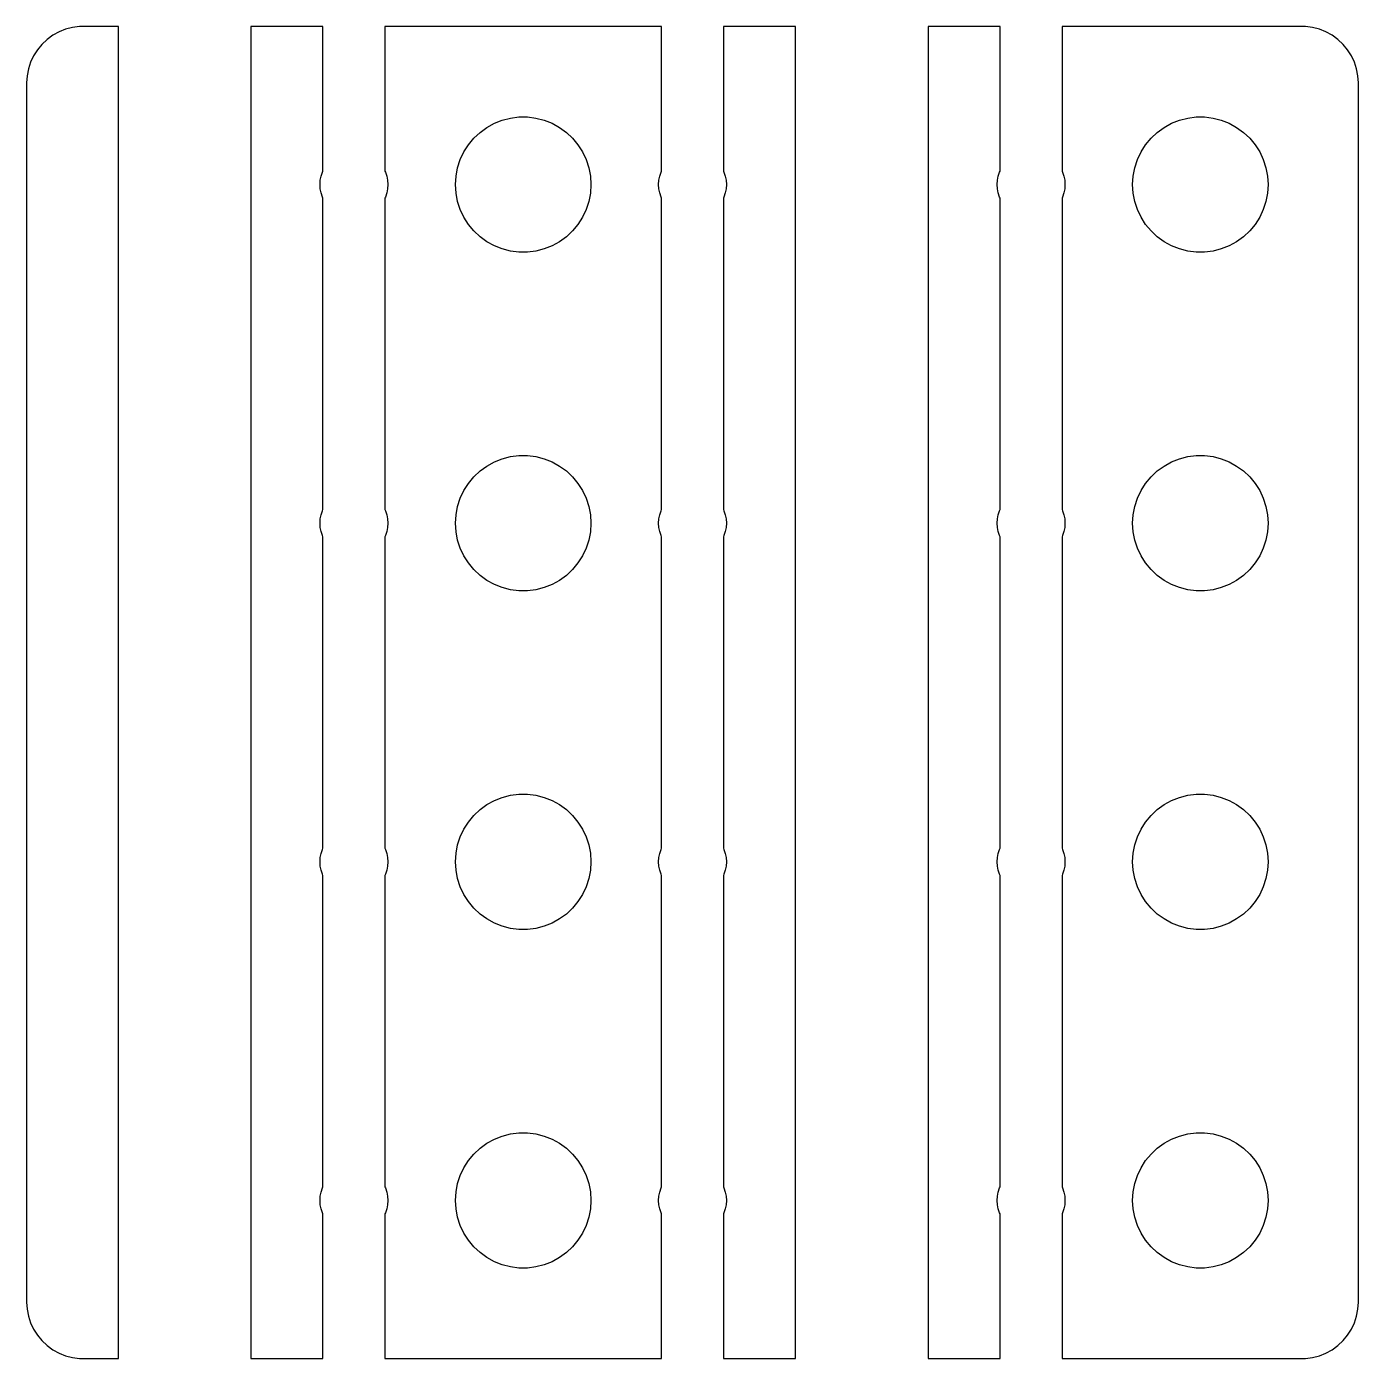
# Model space of a CAD drawing. Header units: metres. Extents: x -30 to 30, y -29 to 236.
# Drawn here: x -29.5 to 29.5, y 108.5 to 167.5 of the extents above; entities that cross this region are included whole.
import ezdxf

# ---------------------------------------------------------------- set-up
doc = ezdxf.new("R2010")
doc.units = ezdxf.units.M

msp = doc.modelspace()

# ---------------------------------------------------------------- linework, layer by layer
for p, q in [((-28.3396, 167.111), (-28.5936, 166.926)), ((-28.0644, 167.262), (-28.3396, 167.111)), ((-27.7725, 167.378), (-28.0644, 167.262)), ((-27.4684, 167.456), (-27.7725, 167.378)), ((-27.157, 167.495), (-27.4684, 167.456)), ((-25.4336, 167.495), (-27.157, 167.495)), ((-25.4336, 108.505), (-25.4336, 167.495)), ((-16.3722, 167.495), (-19.5664, 167.495)), ((-19.5664, 167.495), (-19.5664, 108.505)), ((-16.3722, 161.1), (-16.3722, 167.495)), ((-1.37216, 167.495), (-13.6278, 167.495)), ((-13.6278, 167.495), (-13.6278, 161.1)), ((-1.37216, 161.1), (-1.37216, 167.495)), ((4.56638, 167.495), (1.37216, 167.495)), ((1.37216, 167.495), (1.37216, 161.1)), ((4.56638, 108.505), (4.56638, 167.495)), ((13.6278, 167.495), (10.4336, 167.495)), ((10.4336, 167.495), (10.4336, 108.505)), ((13.6278, 161.1), (13.6278, 167.495)), ((27.157, 167.495), (16.3722, 167.495)), ((16.3722, 167.495), (16.3722, 161.1)), ((27.4684, 167.456), (27.157, 167.495)), ((27.7725, 167.378), (27.4684, 167.456)), ((28.0644, 167.262), (27.7725, 167.378)), ((28.3396, 167.111), (28.0644, 167.262)), ((28.5936, 166.926), (28.3396, 167.111)), ((-29.0225, 166.469), (-29.1908, 166.204)), ((-28.8224, 166.711), (-29.0225, 166.469)), ((-28.5936, 166.926), (-28.8224, 166.711)), ((28.8224, 166.711), (28.5936, 166.926)), ((29.0225, 166.469), (28.8224, 166.711)), ((29.1908, 166.204), (29.0225, 166.469)), ((-29.3244, 165.92), (-29.4214, 165.622)), ((-29.1908, 166.204), (-29.3244, 165.92)), ((29.3244, 165.92), (29.1908, 166.204)), ((29.4214, 165.622), (29.3244, 165.92)), ((-29.4803, 165.313), (-29.5, 165)), ((-29.4214, 165.622), (-29.4803, 165.313)), ((29.4803, 165.313), (29.4214, 165.622)), ((29.5, 165), (29.4803, 165.313)), ((-29.5, 165), (-29.5, 111)), ((29.5, 111), (29.5, 165)), ((-8.42705, 163.353), (-8.06213, 163.447)), ((-8.06213, 163.447), (-7.68837, 163.494)), ((-7.68837, 163.494), (-7.31161, 163.494)), ((-7.31161, 163.494), (-6.93785, 163.447)), ((-6.93785, 163.447), (-6.57294, 163.353)), ((21.5729, 163.353), (21.9379, 163.447)), ((21.9379, 163.447), (22.3116, 163.494)), ((22.3116, 163.494), (22.6884, 163.494)), ((22.6884, 163.494), (23.0621, 163.447)), ((23.0621, 163.447), (23.427, 163.353)), ((-9.41226, 162.812), (-9.10747, 163.033)), ((-9.10747, 163.033), (-8.77733, 163.214)), ((-8.77733, 163.214), (-8.42705, 163.353)), ((-6.57294, 163.353), (-6.22266, 163.214)), ((-6.22266, 163.214), (-5.89252, 163.033)), ((-5.89252, 163.033), (-5.58772, 162.812)), ((20.5877, 162.812), (20.8925, 163.033)), ((20.8925, 163.033), (21.2227, 163.214)), ((21.2227, 163.214), (21.5729, 163.353)), ((23.427, 163.353), (23.7773, 163.214)), ((23.7773, 163.214), (24.1075, 163.033)), ((24.1075, 163.033), (24.4123, 162.812)), ((-10.1289, 161.945), (-9.92705, 162.263)), ((-9.92705, 162.263), (-9.6869, 162.554)), ((-9.6869, 162.554), (-9.41226, 162.812)), ((-5.58772, 162.812), (-5.31308, 162.554)), ((-5.31308, 162.554), (-5.07294, 162.263)), ((-5.07294, 162.263), (-4.87108, 161.945)), ((19.8711, 161.945), (20.0729, 162.263)), ((20.0729, 162.263), (20.3131, 162.554)), ((20.3131, 162.554), (20.5877, 162.812)), ((24.4123, 162.812), (24.6869, 162.554)), ((24.6869, 162.554), (24.927, 162.263)), ((24.927, 162.263), (25.1289, 161.945)), ((-10.2893, 161.604), (-10.1289, 161.945)), ((-4.87108, 161.945), (-4.71066, 161.604)), ((19.7107, 161.604), (19.8711, 161.945)), ((25.1289, 161.945), (25.2893, 161.604)), ((-16.3947, 161.052), (-16.3722, 161.1)), ((-13.6278, 161.1), (-13.6053, 161.052)), ((-10.4763, 160.876), (-10.4057, 161.246)), ((-10.4057, 161.246), (-10.2893, 161.604)), ((-4.71066, 161.604), (-4.59424, 161.246)), ((-4.59424, 161.246), (-4.52365, 160.876)), ((-1.39465, 161.052), (-1.37216, 161.1)), ((1.37216, 161.1), (1.39465, 161.052)), ((13.6053, 161.052), (13.6278, 161.1)), ((16.3722, 161.1), (16.3947, 161.052)), ((19.5237, 160.876), (19.5942, 161.246)), ((19.5942, 161.246), (19.7107, 161.604)), ((25.2893, 161.604), (25.4057, 161.246)), ((25.4057, 161.246), (25.4763, 160.876)), ((-16.5, 160.5), (-16.4882, 160.688)), ((-16.4882, 160.312), (-16.5, 160.5)), ((-16.4882, 160.688), (-16.4529, 160.873)), ((-16.4529, 160.873), (-16.3947, 161.052)), ((-13.6053, 161.052), (-13.5471, 160.873)), ((-13.5471, 160.873), (-13.5118, 160.688)), ((-13.5118, 160.688), (-13.5, 160.5)), ((-13.5, 160.5), (-13.5118, 160.312)), ((-10.5, 160.5), (-10.4763, 160.876)), ((-10.4763, 160.124), (-10.5, 160.5)), ((-4.52365, 160.876), (-4.5, 160.5)), ((-4.5, 160.5), (-4.52365, 160.124)), ((-1.5, 160.5), (-1.48816, 160.688)), ((-1.48816, 160.312), (-1.5, 160.5)), ((-1.48816, 160.688), (-1.45287, 160.873)), ((-1.45287, 160.873), (-1.39465, 161.052)), ((1.39465, 161.052), (1.45287, 160.873)), ((1.45287, 160.873), (1.48816, 160.688)), ((1.48816, 160.688), (1.5, 160.5)), ((1.5, 160.5), (1.48816, 160.312)), ((13.5, 160.5), (13.5118, 160.688)), ((13.5118, 160.312), (13.5, 160.5)), ((13.5118, 160.688), (13.5471, 160.873)), ((13.5471, 160.873), (13.6053, 161.052)), ((16.3947, 161.052), (16.4529, 160.873)), ((16.4529, 160.873), (16.4882, 160.688)), ((16.4882, 160.688), (16.5, 160.5)), ((16.5, 160.5), (16.4882, 160.312)), ((19.5, 160.5), (19.5237, 160.876)), ((19.5237, 160.124), (19.5, 160.5)), ((25.4763, 160.876), (25.5, 160.5)), ((25.5, 160.5), (25.4763, 160.124)), ((-16.4529, 160.127), (-16.4882, 160.312)), ((-16.3947, 159.948), (-16.4529, 160.127)), ((-16.3722, 159.9), (-16.3947, 159.948)), ((-16.3722, 146.1), (-16.3722, 159.9)), ((-13.6053, 159.948), (-13.6278, 159.9)), ((-13.6278, 159.9), (-13.6278, 146.1)), ((-13.5471, 160.127), (-13.6053, 159.948)), ((-13.5118, 160.312), (-13.5471, 160.127)), ((-10.4057, 159.754), (-10.4763, 160.124)), ((-4.52365, 160.124), (-4.59424, 159.754)), ((-1.45287, 160.127), (-1.48816, 160.312)), ((-1.39465, 159.948), (-1.45287, 160.127)), ((-1.37216, 159.9), (-1.39465, 159.948)), ((-1.37216, 146.1), (-1.37216, 159.9)), ((1.39465, 159.948), (1.37216, 159.9)), ((1.37216, 159.9), (1.37216, 146.1)), ((1.45287, 160.127), (1.39465, 159.948)), ((1.48816, 160.312), (1.45287, 160.127)), ((13.5471, 160.127), (13.5118, 160.312)), ((13.6053, 159.948), (13.5471, 160.127)), ((13.6278, 159.9), (13.6053, 159.948)), ((13.6278, 146.1), (13.6278, 159.9)), ((16.3947, 159.948), (16.3722, 159.9)), ((16.3722, 159.9), (16.3722, 146.1)), ((16.4529, 160.127), (16.3947, 159.948)), ((16.4882, 160.312), (16.4529, 160.127)), ((19.5942, 159.754), (19.5237, 160.124)), ((25.4763, 160.124), (25.4057, 159.754)), ((-10.2893, 159.396), (-10.4057, 159.754)), ((-10.1289, 159.055), (-10.2893, 159.396)), ((-4.71066, 159.396), (-4.87108, 159.055)), ((-4.59424, 159.754), (-4.71066, 159.396)), ((19.7107, 159.396), (19.5942, 159.754)), ((19.8711, 159.055), (19.7107, 159.396)), ((25.2893, 159.396), (25.1289, 159.055)), ((25.4057, 159.754), (25.2893, 159.396)), ((-9.92705, 158.737), (-10.1289, 159.055)), ((-9.6869, 158.446), (-9.92705, 158.737)), ((-5.07294, 158.737), (-5.31308, 158.446)), ((-4.87108, 159.055), (-5.07294, 158.737)), ((20.0729, 158.737), (19.8711, 159.055)), ((20.3131, 158.446), (20.0729, 158.737)), ((24.927, 158.737), (24.6869, 158.446)), ((25.1289, 159.055), (24.927, 158.737)), ((-9.41226, 158.188), (-9.6869, 158.446)), ((-9.10747, 157.967), (-9.41226, 158.188)), ((-5.58772, 158.188), (-5.89252, 157.967)), ((-5.31308, 158.446), (-5.58772, 158.188)), ((20.5877, 158.188), (20.3131, 158.446)), ((20.8925, 157.967), (20.5877, 158.188)), ((24.4123, 158.188), (24.1075, 157.967)), ((24.6869, 158.446), (24.4123, 158.188)), ((-8.77733, 157.786), (-9.10747, 157.967)), ((-8.42705, 157.647), (-8.77733, 157.786)), ((-8.06213, 157.553), (-8.42705, 157.647)), ((-7.68837, 157.506), (-8.06213, 157.553)), ((-6.93785, 157.553), (-7.31161, 157.506)), ((-6.57294, 157.647), (-6.93785, 157.553)), ((-6.22266, 157.786), (-6.57294, 157.647)), ((-5.89252, 157.967), (-6.22266, 157.786)), ((21.2227, 157.786), (20.8925, 157.967)), ((21.5729, 157.647), (21.2227, 157.786)), ((21.9379, 157.553), (21.5729, 157.647)), ((22.3116, 157.506), (21.9379, 157.553)), ((23.0621, 157.553), (22.6884, 157.506)), ((23.427, 157.647), (23.0621, 157.553)), ((23.7773, 157.786), (23.427, 157.647)), ((24.1075, 157.967), (23.7773, 157.786)), ((-7.31161, 157.506), (-7.68837, 157.506)), ((22.6884, 157.506), (22.3116, 157.506)), ((-9.10747, 148.033), (-8.77733, 148.214)), ((-8.77733, 148.214), (-8.42705, 148.353)), ((-8.42705, 148.353), (-8.06213, 148.447)), ((-8.06213, 148.447), (-7.68837, 148.494)), ((-7.68837, 148.494), (-7.31161, 148.494)), ((-7.31161, 148.494), (-6.93785, 148.447)), ((-6.93785, 148.447), (-6.57294, 148.353)), ((-6.57294, 148.353), (-6.22266, 148.214)), ((-6.22266, 148.214), (-5.89252, 148.033)), ((20.8925, 148.033), (21.2227, 148.214)), ((21.2227, 148.214), (21.5729, 148.353)), ((21.5729, 148.353), (21.9379, 148.447)), ((21.9379, 148.447), (22.3116, 148.494)), ((22.3116, 148.494), (22.6884, 148.494)), ((22.6884, 148.494), (23.0621, 148.447)), ((23.0621, 148.447), (23.427, 148.353)), ((23.427, 148.353), (23.7773, 148.214)), ((23.7773, 148.214), (24.1075, 148.033)), ((-9.92705, 147.263), (-9.6869, 147.554)), ((-9.6869, 147.554), (-9.41226, 147.812)), ((-9.41226, 147.812), (-9.10747, 148.033)), ((-5.89252, 148.033), (-5.58772, 147.812)), ((-5.58772, 147.812), (-5.31308, 147.554)), ((-5.31308, 147.554), (-5.07294, 147.263)), ((20.0729, 147.263), (20.3131, 147.554)), ((20.3131, 147.554), (20.5877, 147.812)), ((20.5877, 147.812), (20.8925, 148.033)), ((24.1075, 148.033), (24.4123, 147.812)), ((24.4123, 147.812), (24.6869, 147.554)), ((24.6869, 147.554), (24.927, 147.263)), ((-10.2893, 146.604), (-10.1289, 146.945)), ((-10.1289, 146.945), (-9.92705, 147.263)), ((-5.07294, 147.263), (-4.87108, 146.945)), ((-4.87108, 146.945), (-4.71066, 146.604)), ((19.7107, 146.604), (19.8711, 146.945)), ((19.8711, 146.945), (20.0729, 147.263)), ((24.927, 147.263), (25.1289, 146.945)), ((25.1289, 146.945), (25.2893, 146.604)), ((-10.4057, 146.246), (-10.2893, 146.604)), ((-4.71066, 146.604), (-4.59424, 146.246)), ((19.5942, 146.246), (19.7107, 146.604)), ((25.2893, 146.604), (25.4057, 146.246)), ((-16.4882, 145.688), (-16.4529, 145.873)), ((-16.4529, 145.873), (-16.3947, 146.052)), ((-16.3947, 146.052), (-16.3722, 146.1)), ((-13.6278, 146.1), (-13.6053, 146.052)), ((-13.6053, 146.052), (-13.5471, 145.873)), ((-13.5471, 145.873), (-13.5118, 145.688)), ((-10.5, 145.5), (-10.4763, 145.876)), ((-10.4763, 145.876), (-10.4057, 146.246)), ((-4.59424, 146.246), (-4.52365, 145.876)), ((-4.52365, 145.876), (-4.5, 145.5)), ((-1.48816, 145.688), (-1.45287, 145.873)), ((-1.45287, 145.873), (-1.39465, 146.052)), ((-1.39465, 146.052), (-1.37216, 146.1)), ((1.37216, 146.1), (1.39465, 146.052)), ((1.39465, 146.052), (1.45287, 145.873)), ((1.45287, 145.873), (1.48816, 145.688)), ((13.5118, 145.688), (13.5471, 145.873)), ((13.5471, 145.873), (13.6053, 146.052)), ((13.6053, 146.052), (13.6278, 146.1)), ((16.3722, 146.1), (16.3947, 146.052)), ((16.3947, 146.052), (16.4529, 145.873)), ((16.4529, 145.873), (16.4882, 145.688)), ((19.5, 145.5), (19.5237, 145.876)), ((19.5237, 145.876), (19.5942, 146.246)), ((25.4057, 146.246), (25.4763, 145.876)), ((25.4763, 145.876), (25.5, 145.5)), ((-16.5, 145.5), (-16.4882, 145.688)), ((-16.4882, 145.312), (-16.5, 145.5)), ((-16.4529, 145.127), (-16.4882, 145.312)), ((-13.5118, 145.312), (-13.5471, 145.127)), ((-13.5118, 145.688), (-13.5, 145.5)), ((-13.5, 145.5), (-13.5118, 145.312)), ((-10.4763, 145.124), (-10.5, 145.5)), ((-4.5, 145.5), (-4.52365, 145.124)), ((-1.5, 145.5), (-1.48816, 145.688)), ((-1.48816, 145.312), (-1.5, 145.5)), ((-1.45287, 145.127), (-1.48816, 145.312)), ((1.48816, 145.312), (1.45287, 145.127)), ((1.48816, 145.688), (1.5, 145.5)), ((1.5, 145.5), (1.48816, 145.312)), ((13.5, 145.5), (13.5118, 145.688)), ((13.5118, 145.312), (13.5, 145.5)), ((13.5471, 145.127), (13.5118, 145.312)), ((16.4882, 145.312), (16.4529, 145.127)), ((16.4882, 145.688), (16.5, 145.5)), ((16.5, 145.5), (16.4882, 145.312)), ((19.5237, 145.124), (19.5, 145.5)), ((25.5, 145.5), (25.4763, 145.124)), ((-16.3947, 144.948), (-16.4529, 145.127)), ((-16.3722, 144.9), (-16.3947, 144.948)), ((-16.3722, 131.1), (-16.3722, 144.9)), ((-13.6053, 144.948), (-13.6278, 144.9)), ((-13.6278, 144.9), (-13.6278, 131.1)), ((-13.5471, 145.127), (-13.6053, 144.948)), ((-10.4057, 144.754), (-10.4763, 145.124)), ((-10.2893, 144.396), (-10.4057, 144.754)), ((-4.59424, 144.754), (-4.71066, 144.396)), ((-4.52365, 145.124), (-4.59424, 144.754)), ((-1.39465, 144.948), (-1.45287, 145.127)), ((-1.37216, 144.9), (-1.39465, 144.948)), ((-1.37216, 131.1), (-1.37216, 144.9)), ((1.39465, 144.948), (1.37216, 144.9)), ((1.37216, 144.9), (1.37216, 131.1)), ((1.45287, 145.127), (1.39465, 144.948)), ((13.6053, 144.948), (13.5471, 145.127)), ((13.6278, 144.9), (13.6053, 144.948)), ((13.6278, 131.1), (13.6278, 144.9)), ((16.3947, 144.948), (16.3722, 144.9)), ((16.3722, 144.9), (16.3722, 131.1)), ((16.4529, 145.127), (16.3947, 144.948)), ((19.5942, 144.754), (19.5237, 145.124)), ((19.7107, 144.396), (19.5942, 144.754)), ((25.4057, 144.754), (25.2893, 144.396)), ((25.4763, 145.124), (25.4057, 144.754)), ((-10.1289, 144.055), (-10.2893, 144.396)), ((-9.92705, 143.737), (-10.1289, 144.055)), ((-4.87108, 144.055), (-5.07294, 143.737)), ((-4.71066, 144.396), (-4.87108, 144.055)), ((19.8711, 144.055), (19.7107, 144.396)), ((20.0729, 143.737), (19.8711, 144.055)), ((25.1289, 144.055), (24.927, 143.737)), ((25.2893, 144.396), (25.1289, 144.055)), ((-9.6869, 143.446), (-9.92705, 143.737)), ((-9.41226, 143.188), (-9.6869, 143.446)), ((-5.31308, 143.446), (-5.58772, 143.188)), ((-5.07294, 143.737), (-5.31308, 143.446)), ((20.3131, 143.446), (20.0729, 143.737)), ((20.5877, 143.188), (20.3131, 143.446)), ((24.6869, 143.446), (24.4123, 143.188)), ((24.927, 143.737), (24.6869, 143.446)), ((-9.10747, 142.967), (-9.41226, 143.188)), ((-8.77733, 142.786), (-9.10747, 142.967)), ((-8.42705, 142.647), (-8.77733, 142.786)), ((-6.22266, 142.786), (-6.57294, 142.647)), ((-5.89252, 142.967), (-6.22266, 142.786)), ((-5.58772, 143.188), (-5.89252, 142.967)), ((20.8925, 142.967), (20.5877, 143.188)), ((21.2227, 142.786), (20.8925, 142.967)), ((21.5729, 142.647), (21.2227, 142.786)), ((23.7773, 142.786), (23.427, 142.647)), ((24.1075, 142.967), (23.7773, 142.786)), ((24.4123, 143.188), (24.1075, 142.967)), ((-8.06213, 142.553), (-8.42705, 142.647)), ((-7.68837, 142.506), (-8.06213, 142.553)), ((-7.31161, 142.506), (-7.68837, 142.506)), ((-6.93785, 142.553), (-7.31161, 142.506)), ((-6.57294, 142.647), (-6.93785, 142.553)), ((21.9379, 142.553), (21.5729, 142.647)), ((22.3116, 142.506), (21.9379, 142.553)), ((22.6884, 142.506), (22.3116, 142.506)), ((23.0621, 142.553), (22.6884, 142.506)), ((23.427, 142.647), (23.0621, 142.553)), ((-8.77733, 133.214), (-8.42705, 133.353)), ((-8.42705, 133.353), (-8.06213, 133.447)), ((-8.06213, 133.447), (-7.68837, 133.494)), ((-7.68837, 133.494), (-7.31161, 133.494)), ((-7.31161, 133.494), (-6.93785, 133.447)), ((-6.93785, 133.447), (-6.57294, 133.353)), ((-6.57294, 133.353), (-6.22266, 133.214)), ((21.2227, 133.214), (21.5729, 133.353)), ((21.5729, 133.353), (21.9379, 133.447)), ((21.9379, 133.447), (22.3116, 133.494)), ((22.3116, 133.494), (22.6884, 133.494)), ((22.6884, 133.494), (23.0621, 133.447)), ((23.0621, 133.447), (23.427, 133.353)), ((23.427, 133.353), (23.7773, 133.214)), ((-9.6869, 132.554), (-9.41226, 132.812)), ((-9.41226, 132.812), (-9.10747, 133.033)), ((-9.10747, 133.033), (-8.77733, 133.214)), ((-6.22266, 133.214), (-5.89252, 133.033)), ((-5.89252, 133.033), (-5.58772, 132.812)), ((-5.58772, 132.812), (-5.31308, 132.554)), ((20.3131, 132.554), (20.5877, 132.812)), ((20.5877, 132.812), (20.8925, 133.033)), ((20.8925, 133.033), (21.2227, 133.214)), ((23.7773, 133.214), (24.1075, 133.033)), ((24.1075, 133.033), (24.4123, 132.812)), ((24.4123, 132.812), (24.6869, 132.554)), ((-10.1289, 131.945), (-9.92705, 132.263)), ((-9.92705, 132.263), (-9.6869, 132.554)), ((-5.31308, 132.554), (-5.07294, 132.263)), ((-5.07294, 132.263), (-4.87108, 131.945)), ((19.8711, 131.945), (20.0729, 132.263)), ((20.0729, 132.263), (20.3131, 132.554)), ((24.6869, 132.554), (24.927, 132.263)), ((24.927, 132.263), (25.1289, 131.945)), ((-10.4057, 131.246), (-10.2893, 131.604)), ((-10.2893, 131.604), (-10.1289, 131.945)), ((-4.87108, 131.945), (-4.71066, 131.604)), ((-4.71066, 131.604), (-4.59424, 131.246)), ((19.5942, 131.246), (19.7107, 131.604)), ((19.7107, 131.604), (19.8711, 131.945)), ((25.1289, 131.945), (25.2893, 131.604)), ((25.2893, 131.604), (25.4057, 131.246)), ((-16.4529, 130.873), (-16.3947, 131.052)), ((-16.3947, 131.052), (-16.3722, 131.1)), ((-13.6278, 131.1), (-13.6053, 131.052)), ((-13.6053, 131.052), (-13.5471, 130.873)), ((-10.4763, 130.876), (-10.4057, 131.246)), ((-4.59424, 131.246), (-4.52365, 130.876)), ((-1.45287, 130.873), (-1.39465, 131.052)), ((-1.39465, 131.052), (-1.37216, 131.1)), ((1.37216, 131.1), (1.39465, 131.052)), ((1.39465, 131.052), (1.45287, 130.873)), ((13.5471, 130.873), (13.6053, 131.052)), ((13.6053, 131.052), (13.6278, 131.1)), ((16.3722, 131.1), (16.3947, 131.052)), ((16.3947, 131.052), (16.4529, 130.873)), ((19.5237, 130.876), (19.5942, 131.246)), ((25.4057, 131.246), (25.4763, 130.876)), ((-16.5, 130.5), (-16.4882, 130.688)), ((-16.4882, 130.312), (-16.5, 130.5)), ((-16.4882, 130.688), (-16.4529, 130.873)), ((-13.5471, 130.873), (-13.5118, 130.688)), ((-13.5118, 130.688), (-13.5, 130.5)), ((-13.5, 130.5), (-13.5118, 130.312)), ((-10.5, 130.5), (-10.4763, 130.876)), ((-10.4763, 130.124), (-10.5, 130.5)), ((-4.52365, 130.876), (-4.5, 130.5)), ((-4.5, 130.5), (-4.52365, 130.124)), ((-1.5, 130.5), (-1.48816, 130.688)), ((-1.48816, 130.312), (-1.5, 130.5)), ((-1.48816, 130.688), (-1.45287, 130.873)), ((1.45287, 130.873), (1.48816, 130.688)), ((1.48816, 130.688), (1.5, 130.5)), ((1.5, 130.5), (1.48816, 130.312)), ((13.5, 130.5), (13.5118, 130.688)), ((13.5118, 130.312), (13.5, 130.5)), ((13.5118, 130.688), (13.5471, 130.873)), ((16.4529, 130.873), (16.4882, 130.688)), ((16.4882, 130.688), (16.5, 130.5)), ((16.5, 130.5), (16.4882, 130.312)), ((19.5, 130.5), (19.5237, 130.876)), ((19.5237, 130.124), (19.5, 130.5)), ((25.4763, 130.876), (25.5, 130.5)), ((25.5, 130.5), (25.4763, 130.124)), ((-16.4529, 130.127), (-16.4882, 130.312)), ((-16.3947, 129.948), (-16.4529, 130.127)), ((-16.3722, 129.9), (-16.3947, 129.948)), ((-16.3722, 116.1), (-16.3722, 129.9)), ((-13.6053, 129.948), (-13.6278, 129.9)), ((-13.6278, 129.9), (-13.6278, 116.1)), ((-13.5471, 130.127), (-13.6053, 129.948)), ((-13.5118, 130.312), (-13.5471, 130.127)), ((-10.4057, 129.754), (-10.4763, 130.124)), ((-4.52365, 130.124), (-4.59424, 129.754)), ((-1.45287, 130.127), (-1.48816, 130.312)), ((-1.39465, 129.948), (-1.45287, 130.127)), ((-1.37216, 129.9), (-1.39465, 129.948)), ((-1.37216, 116.1), (-1.37216, 129.9)), ((1.39465, 129.948), (1.37216, 129.9)), ((1.37216, 129.9), (1.37216, 116.1)), ((1.45287, 130.127), (1.39465, 129.948)), ((1.48816, 130.312), (1.45287, 130.127)), ((13.5471, 130.127), (13.5118, 130.312)), ((13.6053, 129.948), (13.5471, 130.127)), ((13.6278, 129.9), (13.6053, 129.948)), ((13.6278, 116.1), (13.6278, 129.9)), ((16.3947, 129.948), (16.3722, 129.9)), ((16.3722, 129.9), (16.3722, 116.1)), ((16.4529, 130.127), (16.3947, 129.948)), ((16.4882, 130.312), (16.4529, 130.127)), ((19.5942, 129.754), (19.5237, 130.124)), ((25.4763, 130.124), (25.4057, 129.754)), ((-10.2893, 129.396), (-10.4057, 129.754)), ((-10.1289, 129.055), (-10.2893, 129.396)), ((-4.71066, 129.396), (-4.87108, 129.055)), ((-4.59424, 129.754), (-4.71066, 129.396)), ((19.7107, 129.396), (19.5942, 129.754)), ((19.8711, 129.055), (19.7107, 129.396)), ((25.2893, 129.396), (25.1289, 129.055)), ((25.4057, 129.754), (25.2893, 129.396)), ((-9.92705, 128.737), (-10.1289, 129.055)), ((-9.6869, 128.446), (-9.92705, 128.737)), ((-5.07294, 128.737), (-5.31308, 128.446)), ((-4.87108, 129.055), (-5.07294, 128.737)), ((20.0729, 128.737), (19.8711, 129.055)), ((20.3131, 128.446), (20.0729, 128.737)), ((24.927, 128.737), (24.6869, 128.446)), ((25.1289, 129.055), (24.927, 128.737)), ((-9.41226, 128.188), (-9.6869, 128.446)), ((-9.10747, 127.967), (-9.41226, 128.188)), ((-5.58772, 128.188), (-5.89252, 127.967)), ((-5.31308, 128.446), (-5.58772, 128.188)), ((20.5877, 128.188), (20.3131, 128.446)), ((20.8925, 127.967), (20.5877, 128.188)), ((24.4123, 128.188), (24.1075, 127.967)), ((24.6869, 128.446), (24.4123, 128.188)), ((-8.77733, 127.786), (-9.10747, 127.967)), ((-8.42705, 127.647), (-8.77733, 127.786)), ((-8.06213, 127.553), (-8.42705, 127.647)), ((-7.68837, 127.506), (-8.06213, 127.553)), ((-7.31161, 127.506), (-7.68837, 127.506)), ((-6.93785, 127.553), (-7.31161, 127.506)), ((-6.57294, 127.647), (-6.93785, 127.553)), ((-6.22266, 127.786), (-6.57294, 127.647)), ((-5.89252, 127.967), (-6.22266, 127.786)), ((21.2227, 127.786), (20.8925, 127.967)), ((21.5729, 127.647), (21.2227, 127.786)), ((21.9379, 127.553), (21.5729, 127.647)), ((22.3116, 127.506), (21.9379, 127.553)), ((22.6884, 127.506), (22.3116, 127.506)), ((23.0621, 127.553), (22.6884, 127.506)), ((23.427, 127.647), (23.0621, 127.553)), ((23.7773, 127.786), (23.427, 127.647)), ((24.1075, 127.967), (23.7773, 127.786)), ((-9.41226, 117.812), (-9.10747, 118.033)), ((-9.10747, 118.033), (-8.77733, 118.214)), ((-8.77733, 118.214), (-8.42705, 118.353)), ((-8.42705, 118.353), (-8.06213, 118.447)), ((-8.06213, 118.447), (-7.68837, 118.494)), ((-7.68837, 118.494), (-7.31161, 118.494)), ((-7.31161, 118.494), (-6.93785, 118.447)), ((-6.93785, 118.447), (-6.57294, 118.353)), ((-6.57294, 118.353), (-6.22266, 118.214)), ((-6.22266, 118.214), (-5.89252, 118.033)), ((-5.89252, 118.033), (-5.58772, 117.812)), ((20.5877, 117.812), (20.8925, 118.033)), ((20.8925, 118.033), (21.2227, 118.214)), ((21.2227, 118.214), (21.5729, 118.353)), ((21.5729, 118.353), (21.9379, 118.447)), ((21.9379, 118.447), (22.3116, 118.494)), ((22.3116, 118.494), (22.6884, 118.494)), ((22.6884, 118.494), (23.0621, 118.447)), ((23.0621, 118.447), (23.427, 118.353)), ((23.427, 118.353), (23.7773, 118.214)), ((23.7773, 118.214), (24.1075, 118.033)), ((24.1075, 118.033), (24.4123, 117.812)), ((-9.92705, 117.263), (-9.6869, 117.554)), ((-9.6869, 117.554), (-9.41226, 117.812)), ((-5.58772, 117.812), (-5.31308, 117.554)), ((-5.31308, 117.554), (-5.07294, 117.263)), ((20.0729, 117.263), (20.3131, 117.554)), ((20.3131, 117.554), (20.5877, 117.812)), ((24.4123, 117.812), (24.6869, 117.554)), ((24.6869, 117.554), (24.927, 117.263)), ((-10.2893, 116.604), (-10.1289, 116.945)), ((-10.1289, 116.945), (-9.92705, 117.263)), ((-5.07294, 117.263), (-4.87108, 116.945)), ((-4.87108, 116.945), (-4.71066, 116.604)), ((19.7107, 116.604), (19.8711, 116.945)), ((19.8711, 116.945), (20.0729, 117.263)), ((24.927, 117.263), (25.1289, 116.945)), ((25.1289, 116.945), (25.2893, 116.604)), ((-10.4763, 115.876), (-10.4057, 116.246)), ((-10.4057, 116.246), (-10.2893, 116.604)), ((-4.71066, 116.604), (-4.59424, 116.246)), ((-4.59424, 116.246), (-4.52365, 115.876)), ((19.5237, 115.876), (19.5942, 116.246)), ((19.5942, 116.246), (19.7107, 116.604)), ((25.2893, 116.604), (25.4057, 116.246)), ((25.4057, 116.246), (25.4763, 115.876)), ((-16.5, 115.5), (-16.4882, 115.688)), ((-16.4882, 115.688), (-16.4529, 115.873)), ((-16.4529, 115.873), (-16.3947, 116.052)), ((-16.3947, 116.052), (-16.3722, 116.1)), ((-13.6278, 116.1), (-13.6053, 116.052)), ((-13.6053, 116.052), (-13.5471, 115.873)), ((-13.5471, 115.873), (-13.5118, 115.688)), ((-13.5118, 115.688), (-13.5, 115.5)), ((-10.5, 115.5), (-10.4763, 115.876)), ((-4.52365, 115.876), (-4.5, 115.5)), ((-1.5, 115.5), (-1.48816, 115.688)), ((-1.48816, 115.688), (-1.45287, 115.873)), ((-1.45287, 115.873), (-1.39465, 116.052)), ((-1.39465, 116.052), (-1.37216, 116.1)), ((1.37216, 116.1), (1.39465, 116.052)), ((1.39465, 116.052), (1.45287, 115.873)), ((1.45287, 115.873), (1.48816, 115.688)), ((1.48816, 115.688), (1.5, 115.5)), ((13.5, 115.5), (13.5118, 115.688)), ((13.5118, 115.688), (13.5471, 115.873)), ((13.5471, 115.873), (13.6053, 116.052)), ((13.6053, 116.052), (13.6278, 116.1)), ((16.3722, 116.1), (16.3947, 116.052)), ((16.3947, 116.052), (16.4529, 115.873)), ((16.4529, 115.873), (16.4882, 115.688)), ((16.4882, 115.688), (16.5, 115.5)), ((19.5, 115.5), (19.5237, 115.876)), ((25.4763, 115.876), (25.5, 115.5)), ((-16.4882, 115.312), (-16.5, 115.5)), ((-16.4529, 115.127), (-16.4882, 115.312)), ((-16.3947, 114.948), (-16.4529, 115.127)), ((-13.5471, 115.127), (-13.6053, 114.948)), ((-13.5118, 115.312), (-13.5471, 115.127)), ((-13.5, 115.5), (-13.5118, 115.312)), ((-10.4763, 115.124), (-10.5, 115.5)), ((-10.4057, 114.754), (-10.4763, 115.124)), ((-4.52365, 115.124), (-4.59424, 114.754)), ((-4.5, 115.5), (-4.52365, 115.124)), ((-1.48816, 115.312), (-1.5, 115.5)), ((-1.45287, 115.127), (-1.48816, 115.312)), ((-1.39465, 114.948), (-1.45287, 115.127)), ((1.45287, 115.127), (1.39465, 114.948)), ((1.48816, 115.312), (1.45287, 115.127)), ((1.5, 115.5), (1.48816, 115.312)), ((13.5118, 115.312), (13.5, 115.5)), ((13.5471, 115.127), (13.5118, 115.312)), ((13.6053, 114.948), (13.5471, 115.127)), ((16.4529, 115.127), (16.3947, 114.948)), ((16.4882, 115.312), (16.4529, 115.127)), ((16.5, 115.5), (16.4882, 115.312)), ((19.5237, 115.124), (19.5, 115.5)), ((19.5942, 114.754), (19.5237, 115.124)), ((25.4763, 115.124), (25.4057, 114.754)), ((25.5, 115.5), (25.4763, 115.124)), ((-16.3722, 114.9), (-16.3947, 114.948)), ((-16.3722, 108.505), (-16.3722, 114.9)), ((-13.6053, 114.948), (-13.6278, 114.9)), ((-13.6278, 114.9), (-13.6278, 108.505)), ((-10.2893, 114.396), (-10.4057, 114.754)), ((-4.59424, 114.754), (-4.71066, 114.396)), ((-1.37216, 114.9), (-1.39465, 114.948)), ((-1.37216, 108.505), (-1.37216, 114.9)), ((1.39465, 114.948), (1.37216, 114.9)), ((1.37216, 114.9), (1.37216, 108.505)), ((13.6278, 114.9), (13.6053, 114.948)), ((13.6278, 108.505), (13.6278, 114.9)), ((16.3947, 114.948), (16.3722, 114.9)), ((16.3722, 114.9), (16.3722, 108.505)), ((19.7107, 114.396), (19.5942, 114.754)), ((25.4057, 114.754), (25.2893, 114.396)), ((-10.1289, 114.055), (-10.2893, 114.396)), ((-9.92705, 113.737), (-10.1289, 114.055)), ((-4.87108, 114.055), (-5.07294, 113.737)), ((-4.71066, 114.396), (-4.87108, 114.055)), ((19.8711, 114.055), (19.7107, 114.396)), ((20.0729, 113.737), (19.8711, 114.055)), ((25.1289, 114.055), (24.927, 113.737)), ((25.2893, 114.396), (25.1289, 114.055)), ((-9.6869, 113.446), (-9.92705, 113.737)), ((-9.41226, 113.188), (-9.6869, 113.446)), ((-5.31308, 113.446), (-5.58772, 113.188)), ((-5.07294, 113.737), (-5.31308, 113.446)), ((20.3131, 113.446), (20.0729, 113.737)), ((20.5877, 113.188), (20.3131, 113.446)), ((24.6869, 113.446), (24.4123, 113.188)), ((24.927, 113.737), (24.6869, 113.446)), ((-9.10747, 112.967), (-9.41226, 113.188)), ((-8.77733, 112.786), (-9.10747, 112.967)), ((-8.42705, 112.647), (-8.77733, 112.786)), ((-6.22266, 112.786), (-6.57294, 112.647)), ((-5.89252, 112.967), (-6.22266, 112.786)), ((-5.58772, 113.188), (-5.89252, 112.967)), ((20.8925, 112.967), (20.5877, 113.188)), ((21.2227, 112.786), (20.8925, 112.967)), ((21.5729, 112.647), (21.2227, 112.786)), ((23.7773, 112.786), (23.427, 112.647)), ((24.1075, 112.967), (23.7773, 112.786)), ((24.4123, 113.188), (24.1075, 112.967)), ((-8.06213, 112.553), (-8.42705, 112.647)), ((-7.68837, 112.506), (-8.06213, 112.553)), ((-7.31161, 112.506), (-7.68837, 112.506)), ((-6.93785, 112.553), (-7.31161, 112.506)), ((-6.57294, 112.647), (-6.93785, 112.553)), ((21.9379, 112.553), (21.5729, 112.647)), ((22.3116, 112.506), (21.9379, 112.553)), ((22.6884, 112.506), (22.3116, 112.506)), ((23.0621, 112.553), (22.6884, 112.506)), ((23.427, 112.647), (23.0621, 112.553)), ((-29.5, 111), (-29.4803, 110.687)), ((29.4803, 110.687), (29.5, 111)), ((-29.4803, 110.687), (-29.4214, 110.378)), ((-29.4214, 110.378), (-29.3244, 110.08)), ((29.3244, 110.08), (29.4214, 110.378)), ((29.4214, 110.378), (29.4803, 110.687)), ((-29.3244, 110.08), (-29.1908, 109.796)), ((-29.1908, 109.796), (-29.0225, 109.531)), ((29.0225, 109.531), (29.1908, 109.796)), ((29.1908, 109.796), (29.3244, 110.08)), ((-29.0225, 109.531), (-28.8224, 109.289)), ((-28.8224, 109.289), (-28.5936, 109.074)), ((28.5936, 109.074), (28.8224, 109.289)), ((28.8224, 109.289), (29.0225, 109.531)), ((-28.5936, 109.074), (-28.3396, 108.889)), ((-28.3396, 108.889), (-28.0644, 108.738)), ((-28.0644, 108.738), (-27.7725, 108.622)), ((-27.7725, 108.622), (-27.4684, 108.544)), ((27.4684, 108.544), (27.7725, 108.622)), ((27.7725, 108.622), (28.0644, 108.738)), ((28.0644, 108.738), (28.3396, 108.889)), ((28.3396, 108.889), (28.5936, 109.074)), ((-27.4684, 108.544), (-27.157, 108.505)), ((-27.157, 108.505), (-25.4336, 108.505)), ((-19.5664, 108.505), (-16.3722, 108.505)), ((-13.6278, 108.505), (-1.37216, 108.505)), ((1.37216, 108.505), (4.56638, 108.505)), ((10.4336, 108.505), (13.6278, 108.505)), ((16.3722, 108.505), (27.157, 108.505)), ((27.157, 108.505), (27.4684, 108.544))]:
    msp.add_line(p, q)

doc.saveas('drawing.dxf')
